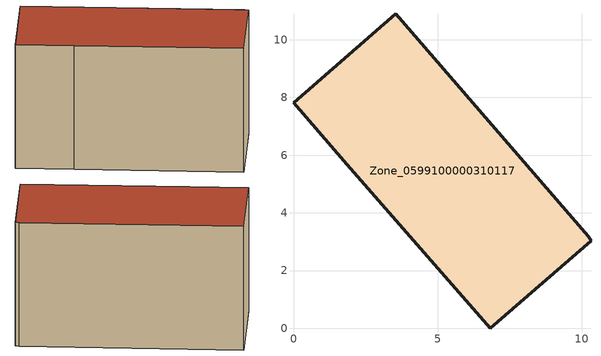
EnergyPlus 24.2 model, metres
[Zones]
Zone_0599100000310117
 floor ground (C_G): 1.74,5.8 0,7.82 3.54,10.9 10.22,3.19 10.31,3.04 6.82,0 z0
 wall outside (C_F): 10.22,3.19 3.54,10.9 0,7.82 1.74,5.8 6.82,0 10.31,3.04 10.22,3.19 z0:6.05
 roof outside (C_R): 10.31,3.04 10.22,3.19 3.54,10.9 0,7.82 1.74,5.8 6.82,0 z6.05
[BUILDING]
Pand.0599100000310117: North Axis=0; Terrain=City; Loads Convergence Tolerance Value=0.04; Temperature Convergence Tolerance Value=0.4; Solar Distribution=FullExterior; Maximum Number of Warmup Days=25; Minimum Number of Warmup Days=1
[Site:Location]
Rotterdam.The.Hague.AP_ZH_NLD Design_Conditions: Latitude=51.96; Longitude=4.45; Time Zone=1; Elevation=-4.5
[SITE:GROUNDTEMPERATURE:BUILDINGSURFACE]
18, 18, 18, 18, 18, 18, 18, 18, 18, 18, 18, 18
[MATERIAL] Thermal Absorptance=0.9; Solar Absorptance=0.7; Visible Absorptance=0.7
Name | Roughness | Thickness | Conductivity | Density | Specific Heat
G.TI.1946 | MediumSmooth | 0.15 | 1 | 540 | 1210
F.TI.1946 | Rough | 0.3 | 0.857143 | 1920 | 840
R.TI.1946 | MediumRough | 0.2 | 0.1 | 1500 | 1000
[CONSTRUCTION]
C_G: G.TI.1946
C_F: F.TI.1946
C_R: R.TI.1946
[ZONE]
Zone_0599100000310117: Type=1; Multiplier=1; Ceiling Height=Autocalculate; Volume=Autocalculate; Floor Area=autocalculate; Part of Total Floor Area=Yes
[ZONEINFILTRATION:DESIGNFLOWRATE]
Infil_Zone_0599100000310117: Zone or ZoneList or Space or SpaceList=Zone_0599100000310117; Schedule=AlwaysOn; Design Flow Rate Calculation Method=Flow/Area; Flow Rate per Floor Area=0.003; Constant Term Coefficient=1; Temperature Term Coefficient=0; Velocity Term Coefficient=0; Velocity Squared Term Coefficient=0
[HVACTEMPLATE:ZONE:IDEALLOADSAIRSYSTEM]
Zone_0599100000310117: Maximum Heating Supply Air Temperature=50; Minimum Cooling Supply Air Temperature=13; Maximum Heating Supply Air Humidity Ratio=0.0156; Minimum Cooling Supply Air Humidity Ratio=0.0077; Heating Limit=NoLimit; Cooling Limit=NoLimit; Dehumidification Control Type=ConstantSensibleHeatRatio; Cooling Sensible Heat Ratio=0.7; Dehumidification Setpoint=60; Humidification Control Type=None; Humidification Setpoint=30; Outdoor Air Method=None; Outdoor Air Flow Rate per Person=0.00944; Outdoor Air Flow Rate per Zone Floor Area=0; Outdoor Air Flow Rate per Zone=0; Demand Controlled Ventilation Type=None; Outdoor Air Economizer Type=NoEconomizer; Heat Recovery Type=None; Sensible Heat Recovery Effectiveness=0.7; Latent Heat Recovery Effectiveness=0.65
[ZONECONTROL:THERMOSTAT]
ThermostatControl_Zone_0599100000310117: Zone or ZoneList=Zone_0599100000310117; Control Type Schedule=DualSetpointControlType; Control 1=Thermostat_Zone_0599100000310117; Temperature Difference Between Cutout And Setpoint=0
[THERMOSTATSETPOINT:DUALSETPOINT]
Thermostat_Zone_0599100000310117: Heating Setpoint Temperature Schedule=HeatingSetpoint_Zone_0599100000310117; Cooling Setpoint Temperature Schedule=CoolingSetpoint_Zone_0599100000310117
[SCHEDULE:COMPACT]
HeatingSetpoint_Zone_0599100000310117: Through: 12/31, For: AllDays, Until: 24:00, 21
CoolingSetpoint_Zone_0599100000310117: Through: 12/31, For: AllDays, Until: 24:00, 24
DualSetpointControlType: Through: 12/31, For: AllDays, Until: 24:00, 4
AlwaysOn: Through: 12/31, For: AllDays, Until: 24:00, 1
